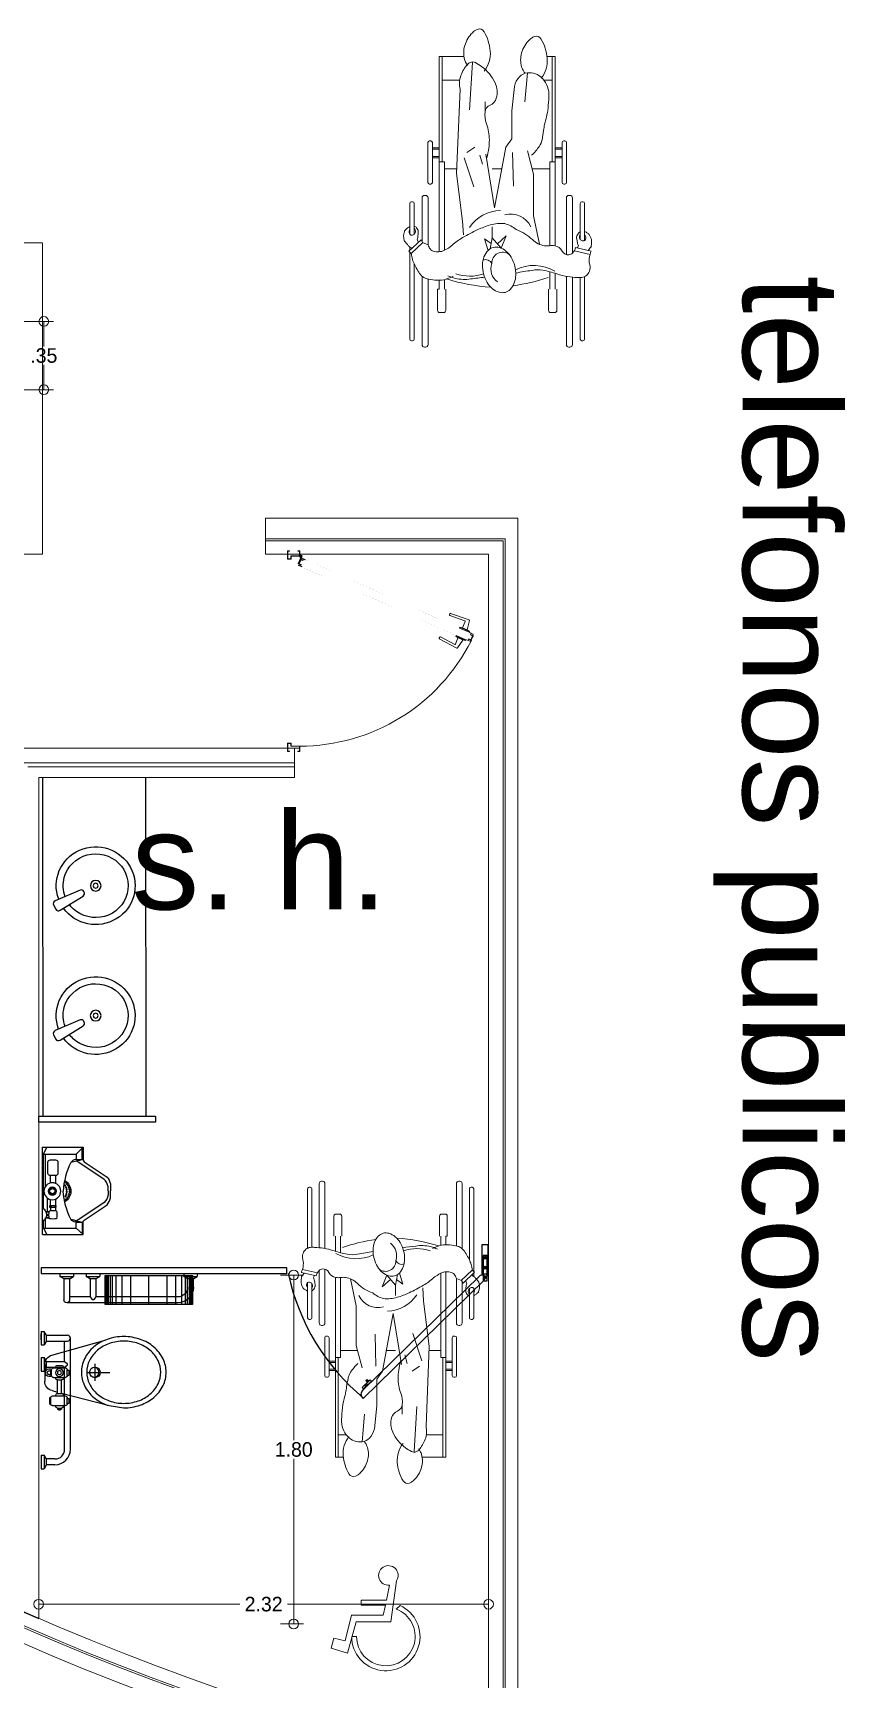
# Model space of a CAD drawing. Header units: millimetres. Extents: x 744843 to 745492, y 2520966 to 2521458.
# Drawn here: x 745343.97 to 745348.15, y 2521136.73 to 2521145.21 of the extents above; entities that cross this region are included whole.
import ezdxf

# ---------------------------------------------------------------- set-up
doc = ezdxf.new("R2010")
doc.units = ezdxf.units.MM
doc.header["$PDMODE"] = 35
doc.header["$PDSIZE"] = 1
for name, color, linetype, lineweight in [('A_Cotas_Interiores', 8, 'Continuous', 20), ('A_Muebles', 8, 'Continuous', 20), ('A_Muros', 30, 'Continuous', 20), ('A_Puertas', 8, 'Continuous', 0), ('A_Textos', 4, 'Continuous', 20), ('A_Ventanas', 4, 'Continuous', 20)]:
    doc.layers.add(name, color=color, linetype=linetype, lineweight=lineweight)
doc.layers.add('A_Mamparas de Baño', color=43, linetype='Continuous')
doc.layers.add('A_Muebles_fijos', color=8, linetype='Continuous')
doc.styles.add('Arial', font='arial.ttf', dxfattribs={"height": 1})
doc.dimstyles.new('EJES', dxfattribs={"dimtxt": 0.25, "dimasz": 0.25, "dimexe": 0.5, "dimexo": 0.25, "dimgap": 0.01, "dimtad": 0, "dimtih": 1, "dimtoh": 1, "dimzin": 4, "dimdsep": 46, "dimtxsty": 'Standard', "dimblk": 'ORIGIN', "dimcen": 0.09, "dimclrd": 8, "dimclre": 8, "dimclrt": 4, "dimadec": 1, "dimazin": 0, "dimtfac": 1, "dimtofl": 0, "dimtmove": 2, "dimatfit": 3, "dimfxl": 0.15, "dimtolj": 1, "dimtzin": 0, "dimlwd": -1, "dimlwe": -1, "dimarcsym": 0})

# ---------------------------------------------------------------- blocks, each defined once
blk = doc.blocks.new('Silla_Minus')
at = {"layer": 'A_Muebles'}
for p, q in [((-8.909, -8.6868), (-8.909, -9.6919)), ((-8.909, -8.6868), (-8.7818, -8.6868)), ((-8.8943, -8.6868), (-8.8943, -9.2283)), ((-8.738, -8.7174), (-8.7535, -8.9618)), ((-8.3126, -8.6868), (-8.3546, -8.6868)), ((-8.3273, -8.6868), (-8.3273, -9.2283)), ((-8.3126, -8.6868), (-8.3126, -9.661)), ((-8.8943, -8.808), (-8.8039, -8.808)), ((-8.4558, -8.7707), (-8.4692, -8.9199)), ((-8.3273, -8.808), (-8.371, -8.808)), ((-8.8024, -8.8546), (-8.8202, -9.288)), ((-8.6735, -8.9711), (-8.6735, -8.9199)), ((-8.9675, -9.1295), (-8.9675, -9.3346)), ((-8.959, -9.121), (-8.9532, -9.121)), ((-8.9446, -9.1295), (-8.9446, -9.3346)), ((-8.2771, -9.1295), (-8.2771, -9.3346)), ((-8.2627, -9.121), (-8.2685, -9.121)), ((-8.2541, -9.1295), (-8.2541, -9.3346)), ((-8.9446, -9.1566), (-8.909, -9.1566)), ((-8.9446, -9.1641), (-8.909, -9.1641)), ((-8.9446, -9.2005), (-8.909, -9.2005)), ((-8.9446, -9.208), (-8.909, -9.208)), ((-8.909, -9.2283), (-8.8824, -9.2283)), ((-8.8824, -9.2283), (-8.8824, -9.6842)), ((-8.7802, -9.2087), (-8.7313, -9.3579)), ((-8.7668, -9.1808), (-8.7268, -9.1528)), ((-8.7002, -9.1948), (-8.6868, -9.2414)), ((-8.6247, -9.4651), (-8.6691, -9.1901)), ((-8.5314, -9.1808), (-8.5269, -9.3532)), ((-8.3393, -9.2283), (-8.3393, -9.6607)), ((-8.3126, -9.2283), (-8.3393, -9.2283)), ((-8.2771, -9.1566), (-8.3126, -9.1566)), ((-8.2771, -9.1641), (-8.3126, -9.1641)), ((-8.2771, -9.2005), (-8.3126, -9.2005)), ((-8.2771, -9.208), (-8.3126, -9.208)), ((-8.8824, -9.2647), (-8.8192, -9.2647)), ((-8.8202, -9.288), (-8.789, -9.535)), ((-8.6377, -9.2647), (-8.5876, -9.2647)), ((-8.4319, -9.2647), (-8.3393, -9.2647)), ((-8.9851, -9.4013), (-8.9797, -9.4013)), ((-8.959, -9.3432), (-8.9532, -9.3432)), ((-8.2627, -9.3432), (-8.2685, -9.3432)), ((-8.2366, -9.4013), (-8.242, -9.4013)), ((-9.0608, -9.4428), (-9.0608, -9.6021)), ((-9.0523, -9.4342), (-9.0465, -9.4342)), ((-9.0379, -9.4428), (-9.0379, -9.6016)), ((-8.9979, -9.4141), (-8.9979, -9.6393)), ((-8.9668, -9.4141), (-8.9668, -9.6562)), ((-8.2548, -9.4141), (-8.2548, -9.7062)), ((-8.2237, -9.4141), (-8.2237, -9.699)), ((-8.1837, -9.4428), (-8.1837, -9.6279)), ((-8.1694, -9.4342), (-8.1752, -9.4342)), ((-8.1608, -9.4428), (-8.1608, -9.6332)), ((-8.789, -9.535), (-8.7846, -9.6049)), ((-8.6365, -9.6197), (-8.6365, -9.5638)), ((-8.4247, -9.507), (-8.3938, -9.6532)), ((-9.0658, -9.689), (-9.0029, -9.6296)), ((-9.0533, -9.701), (-8.9938, -9.6448)), ((-9.0233, -9.6311), (-9.0168, -9.6427)), ((-8.9946, -9.6456), (-9.0029, -9.6296)), ((-8.9668, -9.6562), (-8.9954, -9.6441)), ((-8.6424, -9.6499), (-8.6765, -9.6243)), ((-8.6765, -9.6243), (-8.6581, -9.685)), ((-8.6477, -9.6765), (-8.6365, -9.6197)), ((-8.6365, -9.6197), (-8.591, -9.673)), ((-8.5654, -9.6104), (-8.61, -9.6507)), ((-8.591, -9.673), (-8.5654, -9.6104)), ((-9.0658, -9.689), (-9.0533, -9.701)), ((-9.0608, -9.6669), (-9.0608, -9.6843)), ((-9.0608, -9.6938), (-9.0608, -10.1411)), ((-8.2139, -9.6862), (-8.133, -9.705)), ((-8.2071, -9.6702), (-8.1271, -9.6888)), ((-8.1919, -9.6601), (-8.1984, -9.6717)), ((-9.0379, -9.7547), (-9.0379, -10.1411)), ((-8.9979, -9.8176), (-8.9979, -10.1697)), ((-8.3393, -9.7948), (-8.3393, -9.8845)), ((-8.3126, -9.8026), (-8.3126, -9.8845)), ((-8.2548, -9.818), (-8.2548, -10.1697)), ((-8.2237, -9.8222), (-8.2237, -10.1697)), ((-8.1837, -9.8246), (-8.1837, -10.1411)), ((-8.1608, -9.8196), (-8.1608, -10.1411)), ((-8.9668, -9.8321), (-8.9668, -10.1697)), ((-8.909, -9.8845), (-8.9179, -9.8845)), ((-8.9179, -9.8845), (-8.9179, -9.9938)), ((-8.909, -9.8385), (-8.909, -9.8845)), ((-8.8824, -9.8346), (-8.8824, -9.8845)), ((-8.8756, -9.9938), (-8.8756, -9.8845)), ((-8.3461, -9.9938), (-8.3461, -9.8845)), ((-8.3037, -9.8845), (-8.3037, -9.9938)), ((-8.9072, -10.0045), (-8.8863, -10.0045)), ((-8.3144, -10.0045), (-8.3354, -10.0045)), ((-9.0523, -10.1496), (-9.0465, -10.1496)), ((-8.1694, -10.1496), (-8.1752, -10.1496)), ((-8.9851, -10.1825), (-8.9797, -10.1825)), ((-8.2366, -10.1825), (-8.242, -10.1825))]:
    blk.add_line(p, q, dxfattribs=at)
for points in [[(-8.7622, -8.7334, -0.02761), (-8.7709, -8.7201, -0.039646), (-8.7756, -8.7101, -0.146099), (-8.7805, -8.6405, -0.128587), (-8.7445, -8.5703, -0.049413), (-8.728, -8.5552, -0.065771), (-8.7134, -8.547, -0.368752), (-8.6786, -8.5588, -0.114899), (-8.6467, -8.6588, -0.093922), (-8.6525, -8.713, -0.093617), (-8.6778, -8.7614)], [(-8.4692, -8.7707, -0.02761), (-8.4778, -8.7574, -0.039646), (-8.4825, -8.7474, -0.146099), (-8.4875, -8.6778, -0.128587), (-8.4514, -8.6076, -0.049413), (-8.4349, -8.5925, -0.065771), (-8.4203, -8.5843, -0.368752), (-8.3855, -8.5961, -0.114899), (-8.3536, -8.6961, -0.093922), (-8.3594, -8.7503, -0.093617), (-8.3847, -8.7987)], [(-8.6646, -9.2087, 0.028814), (-8.6545, -9.1586, 0.034107), (-8.6513, -9.1155, 0.092578), (-8.6661, -9.0335, -0.123504), (-8.6735, -8.9711, -0.267799), (-8.6479, -8.9375, 0.228638), (-8.6157, -8.9012, 0.179231), (-8.622, -8.8225, 0.127594), (-8.6913, -8.7381, 0.036639), (-8.7232, -8.7182, 0.107238), (-8.7357, -8.7148, 0.228587), (-8.7629, -8.7261, 0.094381), (-8.7979, -8.7847, 0.071996), (-8.8051, -8.819, 0.070714), (-8.8024, -8.8546)], [(-8.5225, -8.8406, -0.137825), (-8.4961, -8.7908, -0.17486), (-8.4558, -8.7707, -0.240836), (-8.3781, -8.7996, -0.200219), (-8.3447, -8.8919, -0.012905), (-8.3494, -8.955, -0.031711), (-8.3536, -8.9805, -0.004257), (-8.3612, -9.0122, 0.005586), (-8.367, -9.0364, 0.022385), (-8.3724, -9.0671, -0.014259), (-8.3803, -9.1155, -0.101121), (-8.3937, -9.1482, -0.057909), (-8.4336, -9.1948)], [(-9.0878, -9.5832, -0.035854), (-9.0754, -9.5712, -0.02889), (-9.0695, -9.5668, -0.023367), (-9.0615, -9.5621)], [(-9.0608, -9.5785, 0.074241), (-9.0637, -9.5844, 0.085352), (-9.0645, -9.59, 0.076373), (-9.0628, -9.5985, 0.116837), (-9.0597, -9.6033, 0.102799), (-9.0555, -9.6059, 0.090224), (-9.05, -9.6069, 0.114062), (-9.0432, -9.6053, 0.096574), (-9.0367, -9.6003, 0.086284), (-9.0334, -9.595, 0.068982), (-9.0315, -9.5875, 0.127335), (-9.0327, -9.5799, 0.107053), (-9.0379, -9.5724)], [(-9.0379, -9.5591, -0.045968), (-9.0307, -9.5637, -0.062563), (-9.0263, -9.5682, -0.039214), (-9.0193, -9.5788, -0.093432), (-9.0176, -9.5839, -0.044057), (-9.0174, -9.589, -0.012259), (-9.0188, -9.6075, -0.023943), (-9.0203, -9.6178, -0.018258), (-9.0233, -9.6311)], [(-8.9668, -9.6562, 0.10023), (-8.9549, -9.6787, 0.144881), (-8.9402, -9.6888, 0.097572), (-8.9114, -9.6921, 0.093666), (-8.8824, -9.6842, 0.066657), (-8.8436, -9.6584, -0.046022), (-8.789, -9.6189, -0.026375), (-8.7106, -9.5778, -0.034278), (-8.6468, -9.5537, -0.101906), (-8.5722, -9.547, -0.11518), (-8.5136, -9.577, -0.108908), (-8.4296, -9.6294, 0.155869), (-8.367, -9.6609, 0.075699), (-8.3412, -9.661, -0.070688), (-8.3136, -9.6609, -0.250995), (-8.2762, -9.6881, 0.307803), (-8.2425, -9.7075, 0.18632), (-8.2229, -9.6981, 0.123875), (-8.2071, -9.6702)], [(-9.0509, -9.675, -0.023788), (-9.0655, -9.6627, -0.029716), (-9.076, -9.6517, -0.014106), (-9.0874, -9.6375, -0.007837), (-9.0894, -9.6347, -0.126486)], [(-8.1835, -9.5887, 0.045968), (-8.1903, -9.5938, 0.062563), (-8.1945, -9.5986, 0.039214), (-8.2007, -9.6096, 0.093432), (-8.202, -9.6148, 0.044057), (-8.2019, -9.62, 0.012259), (-8.1994, -9.6383, 0.023943), (-8.1972, -9.6485, 0.018258), (-8.1932, -9.6615)], [(-8.1608, -9.6048, -0.100441), (-8.1561, -9.6122, -0.085352), (-8.1549, -9.6178, -0.076373), (-8.156, -9.6264, -0.116837), (-8.1588, -9.6314, -0.102799), (-8.1628, -9.6343, -0.090224), (-8.1682, -9.6356, -0.114062), (-8.1751, -9.6345, -0.096574), (-8.182, -9.6299, -0.086284), (-8.1856, -9.6249, -0.068982), (-8.1879, -9.6175, -0.127335), (-8.1873, -9.6098, -0.086498), (-8.1837, -9.6033)], [(-8.1372, -9.6024, 0.007213), (-8.1398, -9.6002, 0.02889), (-8.1458, -9.5958, 0.043351), (-8.1608, -9.5877)], [(-8.8383, -9.8177, -0.069883), (-8.8864, -9.8355, -0.07999), (-8.9313, -9.838, -0.033203), (-8.9723, -9.8309, -0.076599), (-8.989, -9.824, -0.109228), (-9.0105, -9.8035, -0.048064), (-9.0424, -9.7447, -0.049606), (-9.0512, -9.7162, -0.017184), (-9.0539, -9.7005)], [(-8.1271, -9.6888, 0.02161), (-8.1326, -9.7038, 0.025807), (-8.136, -9.7168, 0.117541), (-8.1347, -9.7587, -0.152168), (-8.136, -9.7914, -0.137553), (-8.1518, -9.8138, -0.144619), (-8.176, -9.824, -0.04388), (-8.1985, -9.8244, -0.020178), (-8.247, -9.8193, -0.045546), (-8.3046, -9.8053, 0.036632), (-8.3758, -9.7867, 0.102286), (-8.4318, -9.7879, 0.025035), (-8.5154, -9.8018)], [(-8.1432, -9.685, 0.011378), (-8.1393, -9.6807, 0.014106), (-8.1279, -9.6665, 0.007837), (-8.1259, -9.6637, 0.126486)], [(-8.6757, -9.8224, -0.013145), (-8.7471, -9.8312, -0.051413), (-8.7868, -9.834, -0.052386), (-8.8269, -9.8285, -0.052386), (-8.865, -9.8148)]]:
    blk.add_lwpolyline(points, format="xyb", dxfattribs=at)
for points in [[(-8.5225, -8.8406), (-8.5358, -8.9665), (-8.5358, -9.1109), (-8.5669, -9.1528)], [(-8.6247, -9.4651), (-8.5669, -9.1528)], [(-8.4558, -9.1715), (-8.4247, -9.2926)], [(-8.4247, -9.2926), (-8.4247, -9.507)]]:
    blk.add_lwpolyline(points, dxfattribs=at)
blk.add_lwpolyline([(-8.6809, -9.806, 0.06986), (-8.6624, -9.8502, 0.081696), (-8.636, -9.8817, 0.106931), (-8.6016, -9.9003, 0.135736), (-8.5706, -9.9007, 0.135736), (-8.5437, -9.8851, 0.106931), (-8.5229, -9.852, 0.081696), (-8.5153, -9.8116, 0.06986), (-8.5209, -9.764, 0.06986), (-8.5394, -9.7198, 0.081696), (-8.5658, -9.6884, 0.106931), (-8.6002, -9.6698, 0.135736), (-8.6313, -9.6694, 0.135736), (-8.6581, -9.685, 0.106931), (-8.679, -9.7181, 0.081696), (-8.6865, -9.7584, 0.06986)], format="xyb", close=True, dxfattribs=at)
for centre, radius, start, end in [((-8.959, -9.1295), 0.00856, 90, 180), ((-8.9532, -9.1295), 0.00856, 0, 90), ((-8.2685, -9.1295), 0.00856, 90, 180), ((-8.2627, -9.1295), 0.00856, 0, 90), ((-8.9851, -9.4141), 0.0128, 90, 180), ((-8.9797, -9.4141), 0.0128, 0, 90), ((-8.959, -9.3346), 0.00856, 180, 270), ((-8.9532, -9.3346), 0.00856, 270, 0), ((-8.2685, -9.3346), 0.00856, 180, 270), ((-8.2627, -9.3346), 0.00856, 270, 0), ((-8.242, -9.4141), 0.0128, 90, 180), ((-8.2366, -9.4141), 0.0128, 0, 90), ((-9.0523, -9.4428), 0.00856, 90, 180), ((-9.0465, -9.4428), 0.00856, 0, 90), ((-8.5897, -9.6749), 0.1958, 91.11848, 146.77338), ((-8.1752, -9.4428), 0.00856, 90, 180), ((-8.1694, -9.4428), 0.00856, 0, 90), ((-8.5401, -9.6104), 0.1125, 24.94152, 106.17871), ((-9.0188, -9.6124), 0.074, 154.83219, 197.49973), ((-8.199, -9.6432), 0.074, 346.30762, 33.39633), ((-8.6704, -9.767), 0.035, 23.92366, 112.29899), ((-8.583, -9.7498), 0.0556, 52.54237, 183.09204), ((-8.7518, -9.5891), 0.2281, 251.38984, 288.09722), ((-8.561, -9.7801), 0.0822, 160.6396, 234.00273), ((-8.6581, -8.9235), 0.9519, 277.74377, 288.93334), ((-8.4225, -9.982), 0.2195, 60.26151, 115.48366), ((-8.5868, -8.9235), 0.9519, 252.56861, 266.52801), ((-8.9072, -9.9938), 0.0107, 180, 270), ((-8.8863, -9.9938), 0.0107, 270, 0), ((-8.3354, -9.9938), 0.0107, 180, 270), ((-8.3144, -9.9938), 0.0107, 270, 0), ((-9.0523, -10.1411), 0.00856, 180, 270), ((-9.0465, -10.1411), 0.00856, 270, 0), ((-8.1752, -10.1411), 0.00856, 180, 270), ((-8.1694, -10.1411), 0.00856, 270, 0), ((-8.9851, -10.1697), 0.0128, 180, 270), ((-8.9797, -10.1697), 0.0128, 270, 0), ((-8.242, -10.1697), 0.0128, 180, 270), ((-8.2366, -10.1697), 0.0128, 270, 0)]:
    blk.add_arc(centre, radius, start, end, dxfattribs=at)
blk = doc.blocks.new('minusba')
at = {"layer": 'A_Muebles', "color": 0, "linetype": 'ByBlock'}
for points in [[(0.836, 0.86), (0.776, 1.1), (0.479, 1.1), (0.459, 1.194), (0.687, 1.194), (0.687, 1.239), (0.45, 1.239), (0.42, 1.38, 4.631739), (0.356, 1.42), (0.409, 1.038), (0.734, 1.038), (0.815, 0.745), (0.966, 0.791), (0.942, 0.884)], [(0.729, 0.899, -1.909264), (0.359, 1.156), (0.322, 1.189, 1.829458), (0.775, 0.899)]]:
    blk.add_lwpolyline(points, format="xyb", close=True, dxfattribs=at)
blk = doc.blocks.new('A$C69177A60')
at = {"layer": 'A_Muebles_fijos'}
for p, q in [((0, 0.707), (0, 0.637)), ((0, 0.707), (0.015, 0.707)), ((0.025, 0.689), (0.015, 0.707)), ((0.015, 0.707), (0.015, 0.637)), ((0.025, 0.689), (0.025, 0.687)), ((0.025, 0.687), (0.025, 0.657)), ((0.025, 0.687), (0.135, 0.687)), ((0, 0.637), (0.015, 0.637)), ((0.025, 0.655), (0.015, 0.637)), ((0.025, 0.657), (0.025, 0.655)), ((0.025, 0.657), (0.135, 0.657)), ((0.12, 0.552), (0.12, 0.657)), ((0.15, 0.1), (0.15, 0.672)), ((0, 0.572), (0.015, 0.572)), ((0, 0.572), (0, 0.502)), ((0.025, 0.554), (0.015, 0.572)), ((0.015, 0.572), (0.015, 0.502)), ((0.025, 0.52), (0.015, 0.502)), ((0.025, 0.554), (0.025, 0.552)), ((0.025, 0.552), (0.025, 0.522)), ((0.025, 0.552), (0.12, 0.552)), ((0.025, 0.522), (0.025, 0.52)), ((0.025, 0.522), (0.12, 0.522)), ((0.12, 0.552), (0.1338, 0.5414)), ((0.12, 0.522), (0.1338, 0.5326)), ((0.12, 0.1), (0.12, 0.522)), ((0.135, 0.535), (0.135, 0.539)), ((0, 0.502), (0.015, 0.502)), ((0, 0.07), (0, 0)), ((0, 0.07), (0.015, 0.07)), ((0.015, 0.07), (0.015, 0)), ((0.025, 0.052), (0.015, 0.07)), ((0.025, 0.018), (0.015, 0)), ((0.025, 0.052), (0.025, 0.05)), ((0.025, 0.05), (0.025, 0.02)), ((0.07, 0.05), (0.025, 0.05)), ((0.025, 0.02), (0.025, 0.018)), ((0.07, 0.02), (0.025, 0.02)), ((0, 0), (0.015, 0))]:
    blk.add_line(p, q, dxfattribs=at)
for centre, radius, start, end in [((0.135, 0.672), 0.015, 270, 90), ((0.132, 0.539), 0.003, 0, 52.50121), ((0.132, 0.535), 0.003, 307.49879, 0), ((0.07, 0.1), 0.08, 270, 0), ((0.07, 0.1), 0.05, 270, 0)]:
    blk.add_arc(centre, radius, start, end, dxfattribs=at)
blk = doc.blocks.new('Porta_rollo_planta')
at = {"layer": 'A_Muebles_fijos'}
for p, q in [((0.0043, -0.15), (0.0043, 0)), ((0.0095, -0.15), (0.0095, 0)), ((0.0166, -0.15), (0.0166, 0)), ((0.0262, -0.15), (0.0262, 0)), ((0.0372, -0.15), (0.0372, 0)), ((0.0566, -0.15), (0.0566, 0)), ((0.0869, -0.15), (0.0869, 0)), ((0.1321, -0.15), (0.1321, 0)), ((0.225, -0.15), (0.225, 0)), ((0.3179, -0.15), (0.3179, 0)), ((0.3631, -0.15), (0.3631, 0)), ((0.3934, -0.15), (0.3934, 0)), ((0.4128, -0.15), (0.4128, 0)), ((0.4238, -0.15), (0.4238, 0)), ((0.4334, -0.15), (0.4334, 0)), ((0.4405, -0.15), (0.4405, 0)), ((0.4457, -0.15), (0.4457, 0))]:
    blk.add_line(p, q, dxfattribs=at)
at = {"layer": 'A_Muebles_fijos', "ltscale": 0.0065}
blk.add_lwpolyline([(0.45, -0.15), (0.45, 0), (0, 0), (0, -0.15)], close=True, dxfattribs=at)
blk = doc.blocks.new('MUBA03PL')
at = {"layer": 'A_Muebles_fijos', "linetype": 'ByBlock'}
for p, q in [((0.0021, 0.1824), (0.0221, 0.1824)), ((0.0021, 0.1774), (0.0021, 0.1824)), ((0.0021, 0.1774), (0.0221, 0.1774)), ((0.0071, 0.1824), (0.0071, 0.1874)), ((0.0071, 0.1874), (0.0171, 0.1874)), ((0.0171, 0.1824), (0.0171, 0.1874)), ((0.0221, 0.1774), (0.0221, 0.1824)), ((-0.0379, 0.1574), (-0.0329, 0.1574)), ((-0.0379, 0.1574), (-0.0379, 0.1224)), ((-0.0379, 0.1224), (-0.0329, 0.1224)), ((-0.0329, 0.1549), (-0.0329, 0.1249)), ((-0.0229, 0.1649), (0.0421, 0.1649)), ((-0.0229, 0.1149), (0.0421, 0.1149)), ((-0.0079, 0.1649), (-0.0079, 0.1674)), ((-0.0079, 0.1149), (-0.0079, 0.1124)), ((0.0021, 0.1024), (0.0021, 0.0329)), ((0.0021, 0.1024), (0.0221, 0.1024)), ((0.0221, 0.1024), (0.0221, 0.0329)), ((0.0321, 0.1649), (0.0321, 0.1674)), ((0.0321, 0.1149), (0.0321, 0.1124)), ((0.0521, 0.1549), (0.0521, 0.1249)), ((0.0521, 0.1524), (0.0621, 0.1524)), ((0.0521, 0.1274), (0.0621, 0.1274)), ((0.0621, 0.1524), (0.0621, 0.1274)), ((-0.0403, 0.0054), (-0.0329, 0.0054)), ((-0.0329, 0.0079), (-0.0279, 0.0079)), ((-0.0329, 0.0079), (-0.0329, -0.0171)), ((-0.0279, 0.0104), (-0.0279, -0.0196)), ((-0.0179, 0.0204), (0.0421, 0.0204)), ((-0.0079, 0.0204), (-0.0079, 0.0229)), ((0.0021, 0.0329), (0.0221, 0.0329)), ((0.0321, 0.0204), (0.0321, 0.0229)), ((0.0521, 0.0104), (0.0521, -0.0196)), ((0.0521, 0.0079), (0.0621, 0.0079)), ((0.0621, 0.0079), (0.0621, -0.0171)), ((-0.0403, -0.0146), (-0.0329, -0.0146)), ((-0.0329, -0.0171), (-0.0279, -0.0171)), ((-0.0179, -0.0296), (0.0421, -0.0296)), ((-0.0079, -0.0296), (-0.0079, -0.0321)), ((0.0021, -0.0421), (0.0221, -0.0421)), ((0.0321, -0.0296), (0.0321, -0.0321)), ((0.0521, -0.0171), (0.0621, -0.0171))]:
    blk.add_line(p, q, dxfattribs=at)
at = {"layer": 'A_Muebles_fijos'}
for p, q in [((-0.026, 0.0878), (0.0021, 0.0951)), ((0.0221, 0.1004), (0.2627, 0.163)), ((-0.0633, -0.0473), (-0.0634, 0.0394)), ((0.1949, -0.0506), (0.1948, 0.0381)), ((0.1558, -0.0063), (0.2719, -0.0063)), ((-0.0268, -0.0954), (0.2474, -0.1722))]:
    blk.add_line(p, q, dxfattribs=at)
at = {"layer": 'A_Muebles_fijos', "linetype": 'ByBlock'}
for radius in [0.02, 0.01]:
    blk.add_circle((0.0121, -0.0046), radius, dxfattribs=at)
for centre, radius, start, end in [((0.0021, 0.1674), 0.01, 90, 180), ((0.0221, 0.1674), 0.01, 0, 90), ((-0.0229, 0.1549), 0.01, 90, 180), ((-0.0229, 0.1249), 0.01, 180, 270), ((0.0021, 0.1124), 0.01, 180, 270), ((0.0221, 0.1124), 0.01, 270, 360), ((0.0421, 0.1549), 0.01, 0, 90), ((0.0421, 0.1249), 0.01, 270, 0), ((-0.0403, -0.0046), 0.02, 51.65328, 308.35042), ((-0.0403, -0.0046), 0.01, 90, 273.71895), ((-0.0179, 0.0104), 0.01, 90, 180), ((0.0021, 0.0229), 0.01, 90, 180), ((0.0221, 0.0229), 0.01, 0, 90), ((0.0421, 0.0104), 0.01, 0, 90), ((-0.0179, -0.0196), 0.01, 180, 270), ((0.0021, -0.0321), 0.01, 180, 270), ((0.0221, -0.0321), 0.01, 270, 360), ((0.0421, -0.0196), 0.01, 270, 0)]:
    blk.add_arc(centre, radius, start, end, dxfattribs=at)
at = {"layer": 'A_Muebles_fijos'}
for centre, radius, start, end in [((-0.0134, 0.0395), 0.05, 104.59509, 180.06033), ((0.1845, -0.0063), 0.0293, 290.71534, 69.40531), ((-0.0133, -0.0472), 0.05, 180.06033, 254.34528)]:
    blk.add_arc(centre, radius, start, end, dxfattribs=at)
at = {"layer": 'A_Muebles_fijos', "extrusion": (0, 0, -1)}
for centre, major_axis, start_param, end_param in [((0.4731, -0.8453), (-0.7283, -0.7283), 2.145678, 2.22961), ((0.3433, -0.0827), (-0.1833, -0.1833), 2.355142, 2.690137), ((0.3106, -0.0222), (0.1338, -0.1338), 2.813062, 3.227029), ((0.3149, -0.0201), (0.1168, -0.1168), 2.812573, 3.226421), ((0.3304, -0.0457), (0.1556, -0.1556), 3.227029, 3.590943), ((0.3321, -0.0405), (-0.1357, -0.1357), 1.655624, 2.019763), ((0.3433, -0.0726), (-0.1597, -0.1597), 2.019763, 2.355142), ((0.3433, -0.0726), (-0.1597, -0.1597), 2.355142, 2.69052), ((0.3545, -0.0405), (-0.1357, -0.1357), 2.69052, 3.054659), ((0.3562, -0.0457), (-0.1556, -0.1556), 2.690137, 3.054051), ((0.3716, -0.0201), (0.1168, -0.1168), 4.625455, 5.039303), ((0.376, -0.0221), (0.1338, -0.1338), 4.624847, 5.038814), ((0.28, -0.0071), (-0.1097, -0.1097), 0.784345, 1.242266), ((0.2884, -0.0071), (0.0959, -0.0959), 2.355142, 2.812573), ((0.1949, -0.0063), (-0.0194, -0.0194), 4.712389, 10.995574), ((0.3981, -0.007), (0.0959, -0.0959), 5.039303, 5.496734), ((0.4065, -0.007), (-0.1097, -0.1097), 3.468017, 3.925938), ((0.28, -0.0071), (-0.1097, -0.1097), 0.326425, 0.784345), ((0.3105, 0.008), (0.1338, -0.1338), 1.483255, 1.897221), ((0.2884, -0.0071), (-0.0959, -0.0959), 0.326914, 0.784345), ((0.3149, 0.006), (-0.1168, -0.1168), -0.086934, 0.326914), ((0.3716, 0.006), (-0.1168, -0.1168), 4.383369, 4.797217), ((0.3759, 0.0081), (-0.1338, -0.1338), 4.383859, 4.797825), ((0.3981, -0.007), (-0.0959, -0.0959), 3.925938, 4.383369), ((0.4065, -0.007), (-0.1097, -0.1097), 3.925938, 4.383859), ((0.3303, 0.0316), (0.1556, -0.1556), 1.11934, 1.483255), ((0.332, 0.0264), (-0.1357, -0.1357), -0.451073, -0.086934), ((0.3432, 0.0585), (-0.1597, -0.1597), -0.786451, -0.451073), ((0.3432, 0.0585), (0.1597, -0.1597), 0.448967, 0.784345), ((0.3544, 0.0264), (0.1357, -0.1357), 0.084828, 0.448967), ((0.3561, 0.0316), (-0.1556, -0.1556), -1.48536, -1.121446), ((0.3432, 0.0686), (0.1833, -0.1833), 0.784345, 1.11934), ((0.3432, 0.0686), (0.1833, -0.1833), 0.44935, 0.784345)]:
    blk.add_ellipse(centre, major_axis=major_axis, ratio=1, start_param=start_param, end_param=end_param, dxfattribs=at)
blk = doc.blocks.new('lavabo_d')
at = {"layer": 'A_Muebles_fijos'}
blk.add_lwpolyline([(0.1207, 0.2053, -0.440887), (0.1265, 0.1834), (0.0532, 0.0645, -0.388034), (0.0333, 0.0592), (0.0293, 0.0613, -0.388034), (0.0222, 0.0806), (0.0773, 0.209, -0.440887), (0.0985, 0.2167)], format="xyb", close=True, dxfattribs=at)
for radius in [0.0275, 0.0125]:
    blk.add_circle((0, 0), radius, dxfattribs=at)
blk.add_ellipse((0, 0.0001), major_axis=(0, 0.203), ratio=0.985222, start_param=-0.354571, end_param=5.666741, dxfattribs=at)
blk.add_open_spline([(0.0569, 0.1572), (0.025, 0.1692), (-0.0104, 0.1708), (-0.0982, 0.1465), (-0.144, 0.1), (-0.1738, -0.0126), (-0.1571, -0.0765), (-0.0766, -0.1591), (-0.0146, -0.1765), (0.0958, -0.1478), (0.1423, -0.1021), (0.1739, 0.0101), (0.1582, 0.0742), (0.1113, 0.1238), (0.1034, 0.1308), (0.0949, 0.1369)], degree=3, knots=[-0.354571, -0.354571, -0.354571, -0.354571, 0.266218, 0.266218, 1.308219, 1.308219, 2.35022, 2.35022, 3.39222, 3.39222, 4.434221, 4.434221, 5.476221, 5.476221, 5.666741, 5.666741, 5.666741, 5.666741], dxfattribs=at)
blk = doc.blocks.new('MINGIT')
at = {"layer": 'A_Muebles_fijos'}
for p, q in [((0, 0.2246), (0, -0.2254)), ((0.0054, 0.1913), (0.0232, 0.2246)), ((0.0054, 0.1913), (0.0054, 0.1539)), ((0.017, 0.1913), (0.017, 0.139)), ((0.2095, 0.2246), (0.1742, 0.1913)), ((0.2051, 0.1611), (0.2051, 0.2221)), ((0.0054, 0.0908), (0.0054, 0.0013)), ((0.01, 0.0971), (0.01, 0.0971)), ((0.0172, 0.1384), (0.0353, 0.1384)), ((0.0172, 0.1062), (0.0353, 0.1062)), ((0.0177, 0.1372), (0.0353, 0.1372)), ((0.0177, 0.1074), (0.0353, 0.1074)), ((0.0205, 0.1254), (0.0341, 0.1254)), ((0.0205, 0.1192), (0.0341, 0.1192)), ((0.027, 0.1056), (0.027, 0.0373)), ((0.0421, 0.0838), (0.0421, 0.101)), ((0.067, 0.0838), (0.067, 0.101)), ((0.1742, 0.1611), (0.2051, 0.1611)), ((0.2095, 0.1694), (0.2051, 0.1611)), ((0.0054, 0.0013), (0.0054, -0.1887)), ((0.0397, 0.0432), (0.0397, 0.0762)), ((0.0404, 0.0762), (0.0404, 0.0838)), ((0.0445, 0.0762), (0.0445, 0.0838)), ((0.0634, 0.0762), (0.0634, 0.0838)), ((0.0676, 0.0762), (0.0676, 0.0838)), ((0.0683, 0.0413), (0.0683, 0.0762)), ((0.017, -0.0253), (0.017, -0.1887)), ((0.0397, -0.0792), (0.0397, -0.0406)), ((0.0683, -0.0791), (0.0683, -0.0387)), ((0.1742, -0.1618), (0.2051, -0.1618)), ((0.2051, -0.1618), (0.2051, -0.2228)), ((0.2095, -0.1702), (0.2051, -0.1618)), ((0.0054, -0.1887), (0.0232, -0.2254)), ((0.2095, -0.2254), (0.1742, -0.1887))]:
    blk.add_line(p, q, dxfattribs=at)
for points in [[(0, 0.2246), (0.2095, 0.2246), (0.2095, 0.1694, 0.210234), (0.2156, 0.1495), (0.333, 0.071, -0.126523), (0.35, 0.0355), (0.35, -0.0004)], [(0, 0.1913), (0.1742, 0.1913), (0.1742, 0.1611), (0.171, 0.1611, 0.203201), (0.1467, 0.1457, 0.099346), (0.1072, 0.0013, 6.040533)], [(0.3386, -0.0004), (0.3386, 0.0203, 0.17302), (0.3181, 0.0589), (0.1772, 0.1531)], [(0, -0.1887), (0.1742, -0.1887), (0.1742, -0.1618), (0.171, -0.1618, -0.203201), (0.1467, -0.1465, -0.102946), (0.1072, 0.0013, -6.040533)], [(0, -0.2254), (0.2095, -0.2254), (0.2095, -0.1702, -0.210234), (0.2156, -0.1503), (0.333, -0.0717, 0.126523), (0.35, -0.0362), (0.35, -0.0004)], [(0.3386, -0.0004), (0.3386, -0.021, -0.17302), (0.3181, -0.0597), (0.1772, -0.1538)]]:
    blk.add_lwpolyline(points, format="xyb", dxfattribs=at)
for points in [[(0.0361, 0.1018, 0.075396), (0.0729, 0.1018, 0.080058), (0.0729, 0.1428, 0.085946), (0.0361, 0.1428, 0.104118), (0.0361, 0.1018)], [(0.0799, -0.1487), (0.0799, -0.0907, 0.414214), (0.0683, -0.0791), (0.0405, -0.0791, 0.414214), (0.0289, -0.0907), (0.0289, -0.1487, 0.414214), (0.0405, -0.1603), (0.0683, -0.1603, 0.414214)]]:
    blk.add_lwpolyline(points, format="xyb", close=True, dxfattribs=at)
for points in [[(0.0373, 0.0762), (0.0373, 0.0838), (0.0707, 0.0838), (0.0707, 0.0762)], [(0.0514, 0.0157), (0.0389, 0.0085), (0.0389, -0.0059), (0.0514, -0.0131), (0.0638, -0.0059), (0.0638, 0.0085)]]:
    blk.add_lwpolyline(points, close=True, dxfattribs=at)
for centre, radius in [((0.0514, 0.0013), 0.0434), ((0.0514, 0.0013), 0.0209), ((0.0514, 0.0013), 0.0176), ((0.1197, 0.0267), 0.003), ((0.1201, 0.0458), 0.003), ((0.1235, 0.0166), 0.003), ((0.1254, 0.0045), 0.003), ((0.1284, 0.037), 0.003), ((0.1347, 0.0267), 0.003), ((0.1384, 0.0166), 0.003), ((0.1403, 0.0045), 0.003), ((0.1168, -0.0459), 0.003), ((0.1177, -0.0279), 0.003), ((0.1222, -0.018), 0.003), ((0.1248, -0.0076), 0.003), ((0.1256, -0.0377), 0.003), ((0.1327, -0.0279), 0.003), ((0.1371, -0.018), 0.003), ((0.1397, -0.0076), 0.003)]:
    blk.add_circle(centre, radius, dxfattribs=at)
for centre, radius, start, end in [((-0.0198, 0.1223), 0.0403, 299.33069, 60.66931), ((-0.0139, 0.8746), 0.7463, 282.43053, 287.06669), ((0.0816, 0.0013), 0.065, 301.75456, 57.79255), ((-0.0139, -0.8753), 0.7463, 72.93331, 77.56947)]:
    blk.add_arc(centre, radius, start, end, dxfattribs=at)
blk = doc.blocks.new('_Origin')
at = {"color": 0, "linetype": 'ByBlock', "lineweight": -2}
blk.add_line((0, 0), (-1, 0), dxfattribs=at)
blk.add_circle((0, 0), 0.5, dxfattribs=at)
blk = doc.blocks.new('*D301')
at = {"layer": 'A_Cotas_Interiores', "color": 8, "transparency": 16777216}
for p, q in [((745345.2438, 2521138.8119), (745345.3615, 2521138.8119)), ((745345.3115, 2521138.7619), (745345.3115, 2521137.9614)), ((745345.3115, 2521137.066), (745345.3115, 2521137.8664)), ((745345.2438, 2521137.016), (745345.3615, 2521137.016))]:
    blk.add_line(p, q, dxfattribs=at)
at = {"layer": 'Defpoints', "color": 0, "transparency": 16777216}
for p in [(745345.2188, 2521138.8119), (745345.2188, 2521137.016), (745345.3115, 2521137.016)]:
    blk.add_point(p, dxfattribs=at)
at = {"layer": 'A_Cotas_Interiores', "color": 8, "transparency": 16777216, "xscale": 0.05, "yscale": 0.05, "zscale": 0.05}
for p, rotation in [((745345.3115, 2521138.8119), 90), ((745345.3115, 2521137.016), 270)]:
    blk.add_blockref('_Origin', p, dxfattribs=dict(at, rotation=rotation))
at = {"layer": 'A_Cotas_Interiores', "color": 4, "transparency": 16777216, "insert": (745345.3115, 2521137.9139), "char_height": 0.075, "attachment_point": 5}
blk.add_mtext('\\A1;1.80', dxfattribs=at)
blk = doc.blocks.new('*D303')
at = {"layer": 'A_Cotas_Interiores', "color": 8, "transparency": 16777216}
for p, q in [((745343.9987, 2521137.0672), (745343.9987, 2521137.1678)), ((745346.3144, 2521137.0672), (745346.3144, 2521137.1678)), ((745344.0487, 2521137.1178), (745345.0341, 2521137.1178)), ((745346.2644, 2521137.1178), (745345.2791, 2521137.1178))]:
    blk.add_line(p, q, dxfattribs=at)
at = {"layer": 'Defpoints', "color": 0, "transparency": 16777216}
for p in [(745346.3144, 2521137.1178), (745343.9987, 2521137.0422), (745346.3144, 2521137.0422)]:
    blk.add_point(p, dxfattribs=at)
at = {"layer": 'A_Cotas_Interiores', "color": 8, "transparency": 16777216, "xscale": 0.05, "yscale": 0.05, "zscale": 0.05, "rotation": 180}
blk.add_blockref('_Origin', (745343.9987, 2521137.1178), dxfattribs=at)
at = {"layer": 'A_Cotas_Interiores', "color": 8, "transparency": 16777216, "xscale": 0.05, "yscale": 0.05, "zscale": 0.05}
blk.add_blockref('_Origin', (745346.3144, 2521137.1178), dxfattribs=at)
at = {"layer": 'A_Cotas_Interiores', "color": 4, "transparency": 16777216, "insert": (745345.1566, 2521137.1178), "char_height": 0.075, "attachment_point": 5}
blk.add_mtext('\\A1;2.32', dxfattribs=at)
blk = doc.blocks.new('*D302')
at = {"layer": 'A_Cotas_Interiores', "color": 8, "transparency": 16777216}
for p, q in [((745343.8937, 2521143.7204), (745344.0752, 2521143.7204)), ((745344.0252, 2521143.6704), (745344.0252, 2521143.5922)), ((745344.0252, 2521143.419), (745344.0252, 2521143.4972)), ((745343.8937, 2521143.369), (745344.0752, 2521143.369))]:
    blk.add_line(p, q, dxfattribs=at)
at = {"layer": 'Defpoints', "color": 0, "transparency": 16777216}
for p in [(745343.8687, 2521143.7204), (745343.8687, 2521143.369), (745344.0252, 2521143.369)]:
    blk.add_point(p, dxfattribs=at)
at = {"layer": 'A_Cotas_Interiores', "color": 8, "transparency": 16777216, "xscale": 0.05, "yscale": 0.05, "zscale": 0.05}
for p, rotation in [((745344.0252, 2521143.7204), 90), ((745344.0252, 2521143.369), 270)]:
    blk.add_blockref('_Origin', p, dxfattribs=dict(at, rotation=rotation))
at = {"layer": 'A_Cotas_Interiores', "color": 4, "transparency": 16777216, "insert": (745344.0252, 2521143.5447), "char_height": 0.075, "attachment_point": 5}
blk.add_mtext('\\A1;.35', dxfattribs=at)
blk = doc.blocks.new('Puerta 100_INT')
at = {"layer": 'A_Puertas'}
for p, q in [((0.2163, 2.9721), (0.2158, 2.9734)), ((0.2159, 2.9731), (0.2322, 2.9802)), ((0.2163, 2.9721), (0.2159, 2.9731)), ((0.2235, 2.9752), (0.2163, 2.9721)), ((0.2266, 2.9681), (0.2235, 2.9752)), ((0.2316, 2.9787), (0.2245, 2.9756)), ((0.2245, 2.9756), (0.2271, 2.9695)), ((0.2367, 2.9725), (0.2266, 2.9681)), ((0.2271, 2.9695), (0.2393, 2.9748)), ((0.2364, 2.9838), (0.2506, 2.9513)), ((0.246, 2.9511), (0.2367, 2.9725)), ((0.2379, 2.9839), (0.2519, 2.9519)), ((0.2393, 2.9748), (0.2495, 2.9514)), ((0.2411, 2.993), (0.243, 2.993)), ((0.2419, 2.9916), (0.243, 2.9916)), ((0.244, 3.0015), (0.3046, 3.0015)), ((0.244, 2.993), (0.2772, 2.993)), ((0.244, 2.9916), (0.2772, 2.9916)), ((0.2772, 2.993), (0.2773, 2.9928)), ((0.2773, 2.9917), (0.2772, 2.9916)), ((0.2773, 2.9928), (0.2773, 2.9917)), ((0.2318, 2.9365), (0.239, 2.9396)), ((0.2318, 2.9365), (0.2324, 2.9351)), ((0.2323, 2.9355), (0.2318, 2.9365)), ((0.2485, 2.9426), (0.2323, 2.9355)), ((0.2359, 2.9467), (0.246, 2.9511)), ((0.239, 2.9396), (0.2359, 2.9467)), ((0.2495, 2.9514), (0.2373, 2.9461)), ((0.2373, 2.9461), (0.24, 2.94)), ((0.24, 2.94), (0.2471, 2.9431)), ((0.2507, 2.9512), (0.2506, 2.9513)), ((0.2518, 2.9517), (0.2507, 2.9512)), ((-0.6298, 2.6592), (-0.6194, 2.6109)), ((-0.6281, 2.6623), (-0.5326, 2.6961)), ((-0.6084, 2.6533), (-0.5937, 2.6221)), ((-0.5291, 2.6849), (-0.6073, 2.6574)), ((-0.529, 2.6942), (-0.5276, 2.688)), ((-0.6317, 2.5957), (-0.6323, 2.597)), ((-0.63, 2.6028), (-0.5805, 2.6243)), ((-0.63, 2.6028), (-0.618, 2.6115)), ((-0.6282, 2.5988), (-0.63, 2.6028)), ((-0.6282, 2.5988), (-0.5788, 2.6203)), ((-0.618, 2.6115), (-0.5951, 2.6215)), ((-0.6162, 2.5601), (-0.6156, 2.5588)), ((-0.6116, 2.5605), (-0.5621, 2.582)), ((-0.6116, 2.5605), (-0.6098, 2.5566)), ((-0.6098, 2.5566), (-0.5604, 2.5781)), ((-0.6098, 2.5566), (-0.5953, 2.5594)), ((-0.5685, 2.5182), (-0.5967, 2.5588)), ((-0.5953, 2.5594), (-0.5724, 2.5693)), ((-0.5805, 2.6243), (-0.5951, 2.6215)), ((-0.5788, 2.6203), (-0.5805, 2.6243)), ((-0.5604, 2.5781), (-0.5724, 2.5693)), ((-0.5582, 2.5379), (-0.571, 2.5699)), ((-0.565, 2.5173), (-0.4752, 2.5641)), ((-0.5621, 2.582), (-0.5604, 2.5781)), ((-0.481, 2.5744), (-0.5544, 2.5359)), ((-0.4741, 2.5682), (-0.4777, 2.5734)), ((0.2439, 2.0016), (0.3046, 2.0016))]:
    blk.add_line(p, q, dxfattribs=at)
at = {"layer": 'A_Puertas', "const_width": 0.0000549}
for points in [[(0.2301, 2.9768), (0.2331, 2.9782, 1), (0.2322, 2.9802), (-0.6172, 2.6032), (-0.6484, 2.5896, 1), (-0.6476, 2.5876), (-0.6445, 2.5889), (-0.6444, 2.5885), (-0.6474, 2.5871, -1), (-0.6486, 2.5901), (-0.6174, 2.6037), (0.232, 2.9806, -1), (0.2333, 2.9777), (0.2303, 2.9764)], [(0.2447, 2.9433), (0.2477, 2.9446, -1), (0.2485, 2.9426), (-0.6008, 2.5656), (-0.6321, 2.552, -1), (-0.633, 2.554), (-0.6299, 2.5553), (-0.6301, 2.5558), (-0.6332, 2.5545, 1), (-0.6319, 2.5516), (-0.6006, 2.5652), (0.2487, 2.9421, 1), (0.2475, 2.945), (0.2445, 2.9437)]]:
    blk.add_lwpolyline(points, format="xyb", close=True, dxfattribs=at)
at = {"layer": 'A_Puertas'}
for points in [[(0.2529, 3.0179), (0.2441, 3.0179, 0.414214), (0.243, 3.0168), (0.243, 2.9916, 0.414214), (0.2441, 2.9905), (0.287, 2.9905, -0.414214), (0.2881, 2.9894), (0.2881, 2.9762, 0.414214), (0.2892, 2.9751), (0.3045, 2.9751, 0.414214), (0.3056, 2.9762), (0.3056, 3.0168, 0.414214), (0.3045, 3.0179), (0.2957, 3.0179), (0.2957, 3.0169), (0.3045, 3.0169, -0.414214), (0.3046, 3.0168), (0.3046, 2.9762, -0.414214), (0.3045, 2.9761), (0.2892, 2.9761, -0.414214), (0.289, 2.9762), (0.289, 2.9894, 0.414214), (0.287, 2.9915), (0.2441, 2.9915, -0.414214), (0.244, 2.9916), (0.244, 3.0168, -0.414214), (0.2441, 3.0169), (0.2529, 3.0169)], [(-0.6366, 2.5597), (-0.6459, 2.5811), (-0.6357, 2.5855), (-0.6388, 2.5926), (-0.6317, 2.5957), (-0.6322, 2.5967), (-0.6484, 2.5896, 2.414214), (-0.647, 2.5891), (-0.6399, 2.5922), (-0.6372, 2.5861), (-0.6514, 2.5799), (-0.651, 2.5788), (-0.649, 2.5797), (-0.6397, 2.5584), (-0.6417, 2.5575), (-0.6413, 2.5565), (-0.627, 2.5627), (-0.6244, 2.5566), (-0.6315, 2.5535, 2.414214), (-0.6321, 2.552), (-0.6158, 2.5591), (-0.6162, 2.5601), (-0.6234, 2.557), (-0.6265, 2.5641)], [(0.2529, 1.9851), (0.2441, 1.9851, -0.414214), (0.243, 1.9862), (0.243, 2.0115, -0.414214), (0.2441, 2.0126), (0.2869, 2.0126, 0.414214), (0.288, 2.0137), (0.288, 2.0269, -0.414214), (0.2891, 2.028), (0.3045, 2.028, -0.414214), (0.3056, 2.0269), (0.3056, 1.9862, -0.414214), (0.3045, 1.9851), (0.2957, 1.9851), (0.2957, 1.9861), (0.3045, 1.9861, 0.414214), (0.3046, 1.9862), (0.3046, 2.0269, 0.414214), (0.3045, 2.027), (0.2891, 2.027, 0.414214), (0.289, 2.0269), (0.289, 2.0137, -0.414214), (0.2869, 2.0116), (0.2441, 2.0116, 0.414214), (0.2439, 2.0115), (0.2439, 1.9862, 0.414214), (0.2441, 1.9861), (0.2529, 1.9861)]]:
    blk.add_lwpolyline(points, format="xyb", close=True, dxfattribs=at)
blk.add_circle((0.2368, 2.9893), 0.00222, dxfattribs=at)
for centre, radius, start, end in [((0.2368, 2.9893), 0.00555, 40.54524, 23.64681), ((0.2326, 2.9792), 0.00111, 203.51386, 113.51386), ((0.2481, 2.9436), 0.00111, 293.51386, 203.51386), ((-0.6271, 2.6598), 0.00275, 111.34905, 192.48459), ((-0.6061, 2.6549), 0.00275, 115.08803, 214.54312), ((-0.5316, 2.6936), 0.00275, 12.48459, 111.34905), ((-0.5303, 2.6874), 0.00275, 295.08803, 12.48459), ((0.243, 3.0015), 0.9889, 206.71628, 270.0589), ((-0.48, 2.5719), 0.00275, 34.54312, 111.93968), ((-0.4764, 2.5666), 0.00275, 295.67866, 34.54312), ((-0.5662, 2.5198), 0.00275, 214.54312, 295.67866), ((-0.5555, 2.5385), 0.00275, 192.48459, 291.93968)]:
    blk.add_arc(centre, radius, start, end, dxfattribs=at)

msp = doc.modelspace()

# ---------------------------------------------------------------- linework, layer by layer
at = {"layer": 'A_Mamparas de Baño', "ltscale": 0.0065}
msp.add_line((745344.0123, 2521138.4794), (745344.0123, 2521138.5094), dxfattribs=at)
at = {"layer": 'A_Mamparas de Baño'}
for p, q in [((745345.6927, 2521138.2472), (745345.6857, 2521138.2543)), ((745345.6865, 2521138.2718), (745345.6942, 2521138.264))]:
    msp.add_line(p, q, dxfattribs=at)
at = {"layer": 'A_Mamparas de Baño', "ltscale": 0.0065}
for points in [[(745344.5997, 2521139.5994), (745343.9987, 2521139.5994), (745343.9987, 2521139.6294), (745344.5997, 2521139.6294)], [(745345.2766, 2521138.8494), (745344.0123, 2521138.8494), (745344.0123, 2521138.8194), (745345.2766, 2521138.8194)]]:
    msp.add_lwpolyline(points, close=True, dxfattribs=at)
for points in [[(745346.3118, 2521138.8075), (745346.3118, 2521138.8075), (745346.3118, 2521138.9681), (745346.2805, 2521138.9681), (745346.2805, 2521138.8209, 0.414214), (745346.283, 2521138.8184), (745346.2962, 2521138.8184)], [(745346.2702, 2521138.8088, -1.037269), (745346.2914, 2521138.7859), (745345.6684, 2521138.177, -0.414214), (745345.6689, 2521138.2212), (745346.2702, 2521138.8088)], [(745346.2962, 2521138.8184, -0.315425), (745346.3118, 2521138.8075)]]:
    msp.add_lwpolyline(points, format="xyb", dxfattribs=at)
at = {"layer": 'A_Mamparas de Baño'}
for points in [[(745346.2859, 2521138.7814), (745346.3076, 2521138.7814), (745346.3076, 2521138.9123), (745346.2859, 2521138.9123)], [(745345.6644, 2521138.2335), (745345.6714, 2521138.2264), (745345.7118, 2521138.2658), (745345.7048, 2521138.273)], [(745345.6644, 2521138.2335), (745345.6714, 2521138.2264), (745345.6927, 2521138.2472), (745345.6857, 2521138.2543)]]:
    msp.add_lwpolyline(points, close=True, dxfattribs=at)
for points in [[(745345.6896, 2521138.2748, 0.135901), (745345.6991, 2521138.2673), (745345.6991, 2521138.2673), (745345.6907, 2521138.2592, 0.135901), (745345.6835, 2521138.2688)], [(745345.6865, 2521138.2718, -0.129662), (745345.6973, 2521138.267), (745345.691, 2521138.2609, -0.129662), (745345.6865, 2521138.2718)]]:
    msp.add_lwpolyline(points, format="xyb", close=True, dxfattribs=at)
for centre, radius in [((745346.2976, 2521138.9013), 0.00744), ((745346.2976, 2521138.85), 0.00744), ((745346.2976, 2521138.9013), 0.004), ((745346.2976, 2521138.85), 0.004), ((745346.2962, 2521138.801), 0.00744), ((745346.2962, 2521138.801), 0.004), ((745345.6814, 2521138.2431), 0.004)]:
    msp.add_circle(centre, radius, dxfattribs=at)
at = {"layer": 'A_Muebles_fijos'}
for p, q in [((745344.0187, 2521141.3734), (745344.0197, 2521139.6294)), ((745344.5487, 2521141.3734), (745344.5497, 2521139.6294))]:
    msp.add_line(p, q, dxfattribs=at)
msp.add_arc((745346.4069, 2521139.0607), 1.1491, 192.12201, 230.26664, dxfattribs=at)
at = {"layer": 'A_Muros'}
for p, q in [((745344.0166, 2521144.1247), (745343.8686, 2521144.1247)), ((745344.0186, 2521142.5218), (745344.0186, 2521144.1247)), ((745340.7392, 2521142.5218), (745344.0186, 2521142.5218))]:
    msp.add_line(p, q, dxfattribs=at)
msp.add_lwpolyline([(745346.4644, 2521142.7087), (745345.1656, 2521142.7087), (745345.1656, 2521142.5218), (745345.1656, 2521142.5218), (745345.1656, 2521142.5218), (745346.3144, 2521142.5218), (745346.3144, 2521142.5218), (745346.3144, 2521136.28, 0.002828), (745346.4644, 2521136.2461), (745346.4644, 2521142.7087)], format="xyb", dxfattribs=at)
msp.add_lwpolyline([(745343.9987, 2521137.0422), (745343.9987, 2521141.3734), (745345.3156, 2521141.3734), (745345.3156, 2521141.5234), (745342.7393, 2521141.5234), (745342.7393, 2521141.3734), (745343.8487, 2521141.3734), (745343.8487, 2521137.1081)], close=True, dxfattribs=at)
for radius, start, end in [(13.7472, 162.70315, 258.43469), (13.5972, 163.16775, 258.30532)]:
    msp.add_arc((745349.3968, 2521149.5246), radius, start, end, dxfattribs=at)
at = {"layer": 'A_Ventanas'}
for p, q in [((745345.1656, 2521142.6013), (745346.3993, 2521142.6013)), ((745345.1656, 2521142.5912), (745346.3893, 2521142.5912)), ((745346.3893, 2521142.5912), (745346.3893, 2521136.1962)), ((745346.3993, 2521142.6013), (745346.3993, 2521136.1917)), ((745342.7393, 2521141.4487), (745345.3156, 2521141.4487)), ((745343.9436, 2521141.4286), (745345.3156, 2521141.4286))]:
    msp.add_line(p, q, dxfattribs=at)
for radius, start, end in [(13.6722, 162.84987, 258.38327), (13.6622, 162.88004, 258.36604)]:
    msp.add_arc((745349.3968, 2521149.5246), radius, start, end, dxfattribs=at)

# ---------------------------------------------------------------- block references
at = {"layer": 'A_Mamparas de Baño', "xscale": -1, "rotation": 90}
msp.add_blockref('A$C69177A60', (745344.815, 2521138.8194), dxfattribs=at)
at = {"layer": 'A_Mamparas de Baño'}
msp.add_blockref('A$C69177A60', (745344.0123, 2521137.8152), dxfattribs=at)
at = {"layer": 'A_Muebles_fijos'}
msp.add_blockref('Silla_Minus', (745354.9699, 2521153.7709), dxfattribs=at)
at = {"layer": 'A_Muebles_fijos', "xscale": -1}
for name, p, rotation in [('lavabo_d', (745344.2921, 2521140.816), 90), ('lavabo_d', (745344.292, 2521140.1473), 90), ('MINGIT', (745344.0176, 2521139.2447), 180), ('MUBA03PL', (745344.0934, 2521138.3048), 180)]:
    msp.add_blockref(name, p, dxfattribs=dict(at, rotation=rotation))
at = {"layer": 'A_Muebles_fijos', "xscale": 0.9499999999970896, "yscale": 0.9499999999970896, "zscale": 0.95, "rotation": 180}
msp.add_blockref('Silla_Minus', (745337.6302, 2521129.6215), dxfattribs=at)
at = {"layer": 'A_Muebles_fijos', "xscale": -1}
msp.add_blockref('Porta_rollo_planta', (745344.7913, 2521138.8099), dxfattribs=at)
at = {"layer": 'A_Muebles_fijos', "xscale": -0.5505755040794611, "yscale": 0.5505755040794611, "zscale": 0.5505755043122917}
msp.add_blockref('minusba', (745346.0365, 2521136.4562), dxfattribs=at)
at = {"layer": 'A_Puertas', "xscale": -1}
msp.add_blockref('Puerta 100_INT', (745345.5858, 2521139.5219), dxfattribs=at)

# ---------------------------------------------------------------- texts
at = {"layer": 'A_Textos', "ltscale": 0.1, "insert": (745348.1231, 2521141.1601), "char_height": 0.5, "width": 13.044983, "attachment_point": 2, "rotation": 270, "style": 'Arial'}
msp.add_mtext('telefonos publicos', dxfattribs=at)
at = {"layer": 'A_Textos', "ltscale": 0.1, "insert": (745345.1357, 2521141.1941), "char_height": 0.5, "width": 4.44747, "attachment_point": 2, "style": 'Arial'}
msp.add_mtext('s. h.', dxfattribs=at)

# ---------------------------------------------------------------- dimensions: what is measured, and where the dimension line sits
at = {"layer": 'A_Cotas_Interiores'}
for p1, p2, distance, picture, middle in [((745343.8687, 2521143.7204), (745343.8687, 2521143.369), 0.1565, '*D302', (745344.0252, 2521143.5447)), ((745345.2188, 2521138.8119), (745345.2188, 2521137.016), 0.0926, '*D301', (745345.3115, 2521137.9139)), ((745343.9987, 2521137.0422), (745346.3144, 2521137.0422), 0.0756, '*D303', (745345.1566, 2521137.1178))]:
    dim = msp.add_aligned_dim(p1=p1, p2=p2, distance=distance, dimstyle='EJES', override={"dimtxt": 0.075, "dimasz": 0.05, "dimexe": 0.05, "dimexo": 0.025, "dimfxl": 1.25}, dxfattribs=at)
    dim.commit()
    dim.dimension.update_dxf_attribs({"geometry": picture, "text_midpoint": middle})

doc.saveas('drawing.dxf')
